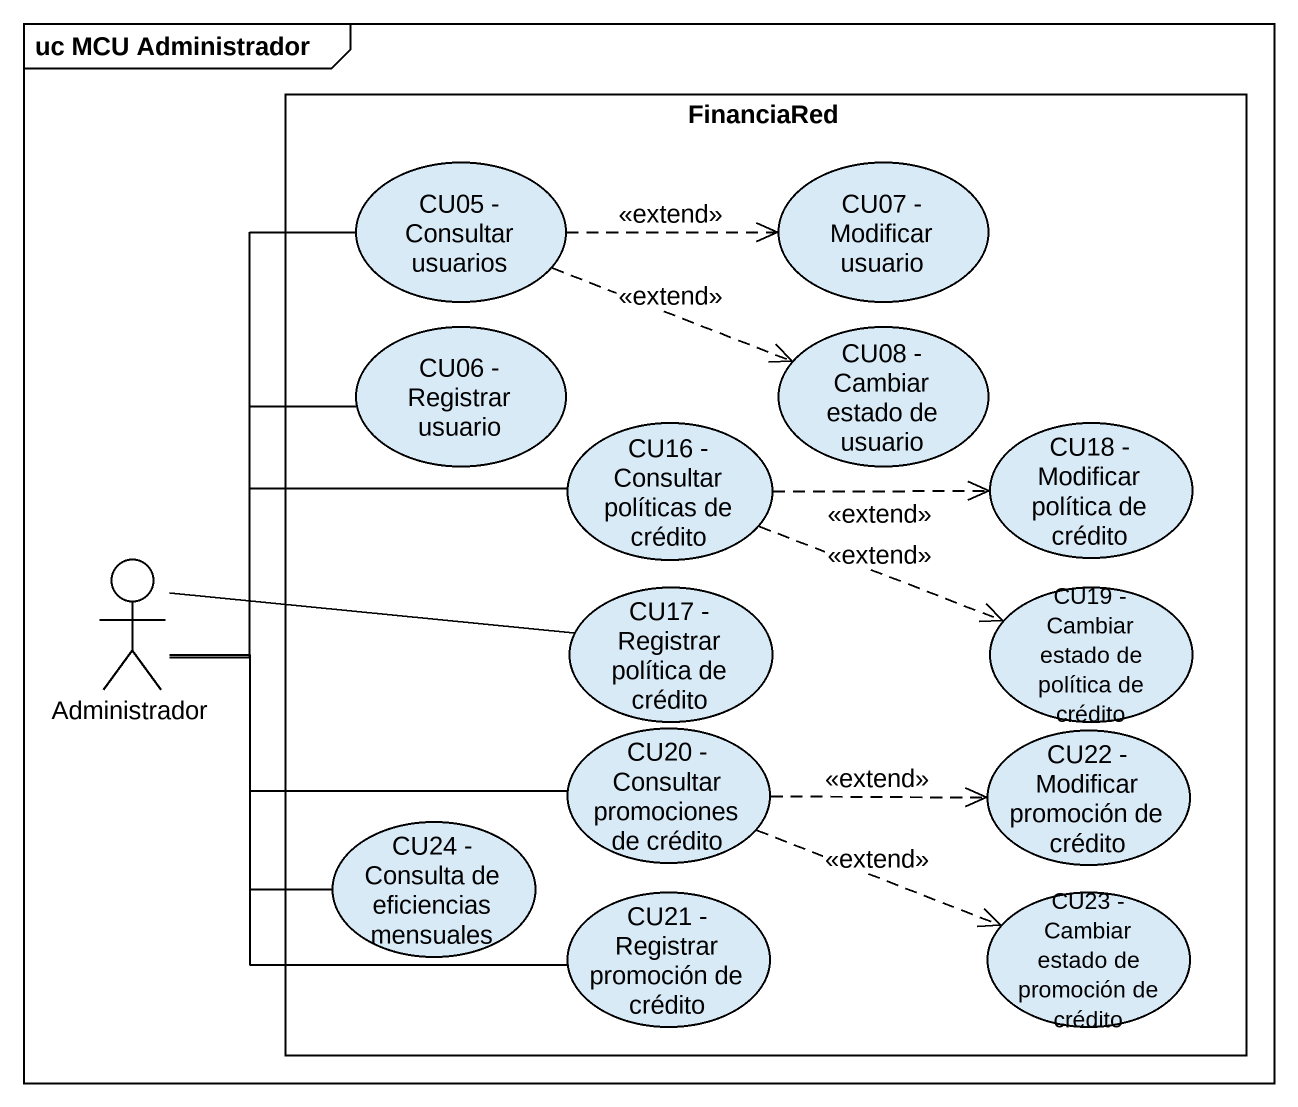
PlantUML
@startuml
mainframe uc MCU Administrador
rectangle FinanciaRed {
  usecase "CU05 - Consultar usuarios" as CU05_Consultar_usuarios
  usecase "CU07 - Modificar usuario" as CU07_Modificar_usuario
  usecase "CU06 - Registrar usuario" as CU06_Registrar_usuario
  usecase "CU08 - Cambiar estado de usuario" as CU08_Cambiar_estado_de
  usecase "CU16 - Consultar políticas de crédito" as CU16_Consultar_políticas_de
  usecase "CU18 - Modificar política de crédito" as CU18_Modificar_política_de
  usecase "CU17 - Registrar política de crédito" as CU17_Registrar_política_de
  usecase "CU19 - Cambiar estado de política de crédito" as CU19_Cambiar_estado_de
  usecase "CU20 - Consultar promociones de crédito" as CU20_Consultar_promociones
  usecase "CU22 - Modificar promoción de crédito" as CU22_Modificar_promoción_de
  usecase "CU24 - Consulta de eficiencias mensuales" as CU24_Consulta_de
  usecase "CU21 - Registrar promoción de crédito" as CU21_Registrar_promoción_de
  usecase "CU23 - Cambiar estado de promoción de crédito" as CU23_Cambiar_estado_de
}
actor Administrador
CU05_Consultar_usuarios .right.> CU07_Modificar_usuario : <<extend>>
CU05_Consultar_usuarios .right.> CU08_Cambiar_estado_de : <<extend>>
CU16_Consultar_políticas_de .right.> CU18_Modificar_política_de : <<extend>>
CU16_Consultar_políticas_de .right.> CU19_Cambiar_estado_de : <<extend>>
Administrador -up- CU05_Consultar_usuarios
Administrador -up- CU06_Registrar_usuario
Administrador -right- CU16_Consultar_políticas_de
Administrador -right- CU17_Registrar_política_de
Administrador -right- CU20_Consultar_promociones
Administrador -- CU24_Consulta_de
Administrador -right- CU21_Registrar_promoción_de
CU20_Consultar_promociones .right.> CU22_Modificar_promoción_de : <<extend>>
CU20_Consultar_promociones .right.> CU23_Cambiar_estado_de : <<extend>>
@enduml
